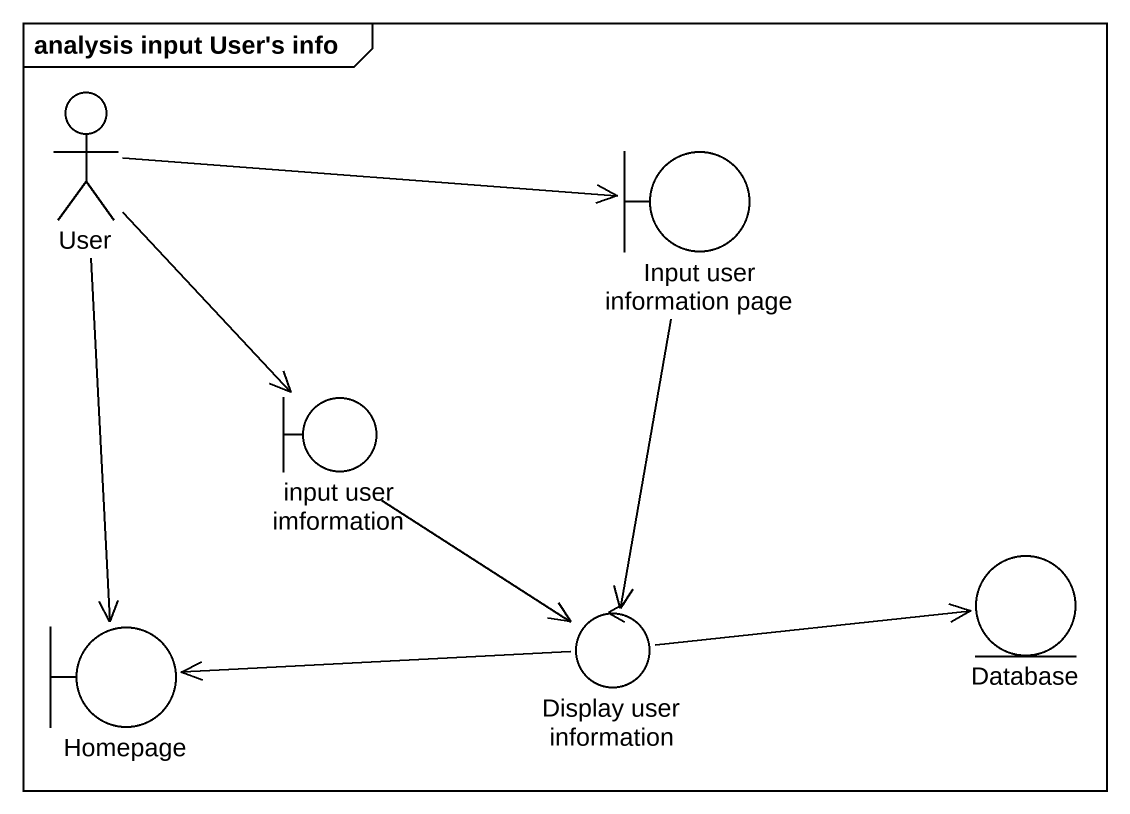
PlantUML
@startuml
mainframe analysis input User's info
actor User
boundary "Input user information page" as Input_user_information_page
boundary "input user imformation" as input_user_imformation
control "Display user information" as Display_user_information
entity "Database" as Database_
boundary Homepage
User -right-> Input_user_information_page
User --> input_user_imformation
User --> Homepage
Input_user_information_page --> Display_user_information
input_user_imformation --> Display_user_information
Display_user_information -right-> Database_
Display_user_information -left-> Homepage
@enduml
